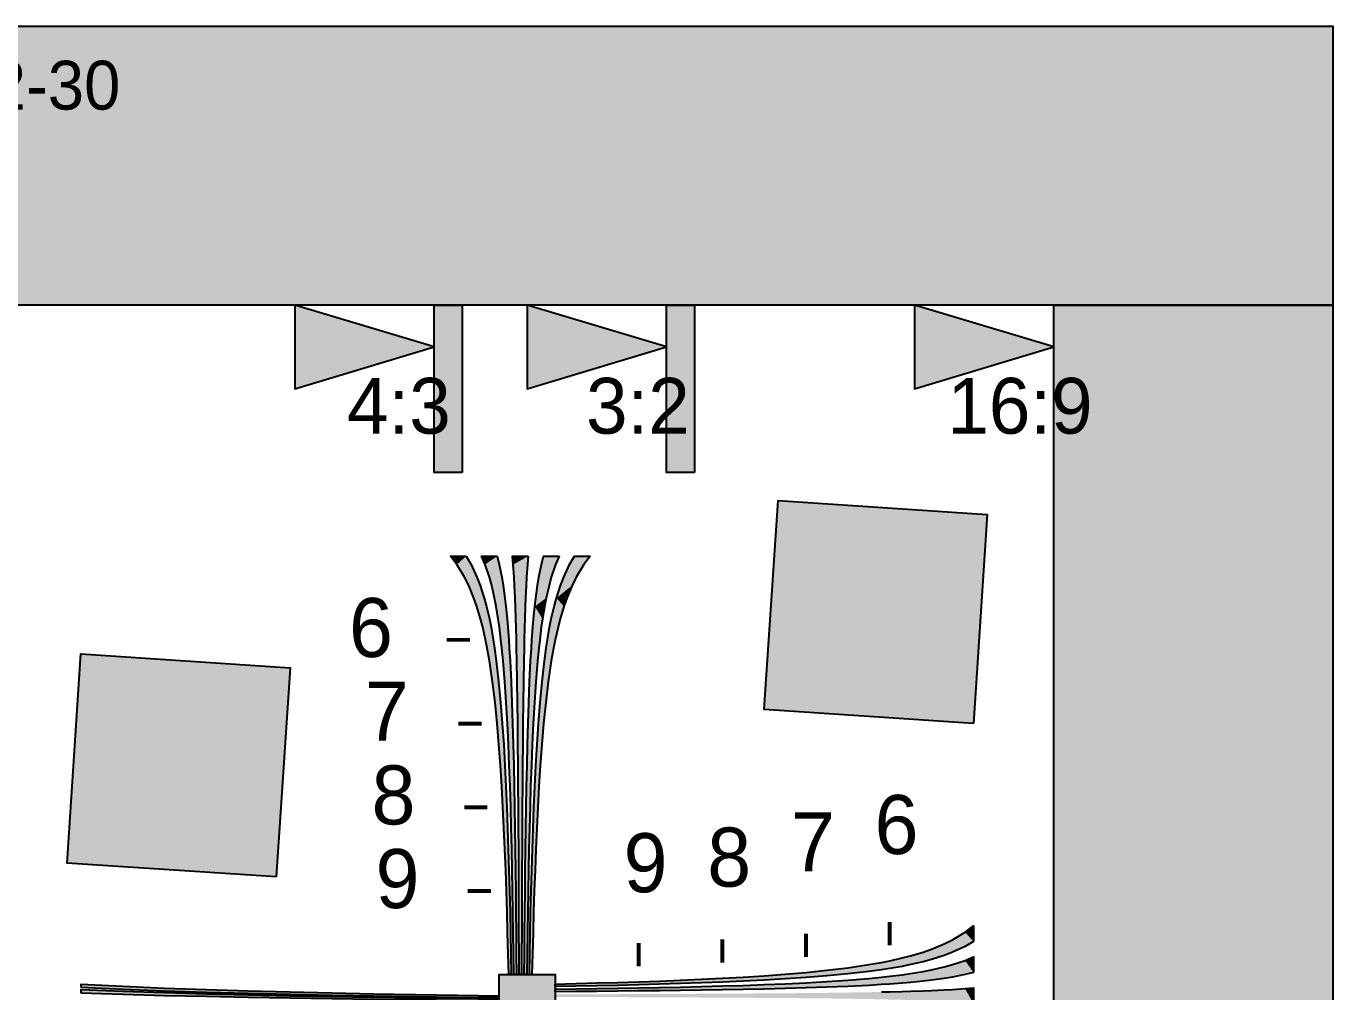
# Model space of a CAD drawing. Header units: millimetres. Extents: x 0 to 1582, y 0 to 984.
# Drawn here: x 1207.4 to 1582.2, y 707.3 to 984.2 of the extents above; entities that cross this region are included whole.
import ezdxf
from ezdxf.enums import TextEntityAlignment as Align

# ---------------------------------------------------------------- set-up
doc = ezdxf.new("R2010")
doc.units = ezdxf.units.MM
for name, color, linetype in [('FRAME', 7, 'Continuous'), ('LABELS', 7, 'Continuous'), ('NOTES', 7, 'Continuous'), ('PERIPHERY', 7, 'Continuous'), ('SFR', 7, 'Continuous')]:
    doc.layers.add(name, color=color, linetype=linetype)

msp = doc.modelspace()

# ---------------------------------------------------------------- hatches: boundary and pattern name
at = {"layer": 'FRAME', "true_color": 0x000000}
h = msp.add_hatch(color=7, dxfattribs=at)
h.dxf.hatch_style = 1
h.paths.add_polyline_path([(0, 984.25), (1582.24, 984.25), (1582.24, 904.25), (0, 904.25), (0, 984.25)])
h = msp.add_hatch(color=7, dxfattribs=at)
h.dxf.hatch_style = 1
h.paths.add_polyline_path([(1284.44, 904.25), (1284.44, 880.25), (1324.44, 892.25), (1284.44, 904.25)])
h = msp.add_hatch(color=7, dxfattribs=at)
h.dxf.hatch_style = 1
h.paths.add_polyline_path([(1332.44, 856.25), (1324.44, 856.25), (1324.44, 904.25), (1332.44, 904.25), (1332.44, 856.25)])
h = msp.add_hatch(color=7, dxfattribs=at)
h.dxf.hatch_style = 1
h.paths.add_polyline_path([(1351.12, 904.25), (1351.12, 880.25), (1391.12, 892.25), (1351.12, 904.25)])
h = msp.add_hatch(color=7, dxfattribs=at)
h.dxf.hatch_style = 1
h.paths.add_polyline_path([(1399.12, 856.25), (1391.12, 856.25), (1391.12, 904.25), (1399.12, 904.25), (1399.12, 856.25)])
h = msp.add_hatch(color=7, dxfattribs=at)
h.dxf.hatch_style = 1
h.paths.add_polyline_path([(1462.24, 904.25), (1462.24, 880.25), (1502.24, 892.25), (1462.24, 904.25)])
h = msp.add_hatch(color=7, dxfattribs=at)
h.dxf.hatch_style = 1
h.paths.add_polyline_path([(1502.24, 904.25), (1582.24, 904.25), (1582.24, 104.25), (1502.24, 104.25), (1502.24, 904.25)])
at = {"layer": 'PERIPHERY', "true_color": 0x000000}
h = msp.add_hatch(color=7, dxfattribs=at)
h.dxf.hatch_style = 1
h.paths.add_polyline_path([(1333.61, 832.25), (1335.03, 829.85), (1336.72, 826.25), (1337.63, 823.85), (1338.79, 820.25), (1339.43, 817.85), (1340.27, 814.25), (1340.76, 811.85), (1341.39, 808.25), (1341.76, 805.85), (1342.25, 802.25), (1342.94, 796.25), (1343.5, 790.25), (1343.99, 784.25), (1344.39, 778.25), (1344.72, 772.25), (1345.01, 766.25), (1345.28, 760.25), (1345.5, 754.25), (1345.7, 748.25), (1345.9, 742.25), (1346.05, 736.25), (1346.21, 730.25), (1346.34, 724.25), (1346.45, 718.25), (1346.56, 712.25), (1345.83, 712.25), (1345.67, 718.25), (1345.52, 724.25), (1345.36, 730.25), (1345.16, 736.25), (1344.96, 742.25), (1344.72, 748.25), (1344.45, 754.25), (1344.16, 760.25), (1343.83, 766.25), (1343.45, 772.25), (1343.01, 778.25), (1342.5, 784.25), (1341.9, 790.25), (1341.16, 796.25), (1340.27, 802.25), (1339.63, 805.85), (1339.16, 808.25), (1338.36, 811.85), (1337.74, 814.25), (1336.65, 817.85), (1335.83, 820.25), (1334.34, 823.85), (1333.16, 826.25), (1330.98, 829.85), (1329.16, 832.25), (1333.61, 832.25), (1333.61, 832.25)])
h = msp.add_hatch(color=7, dxfattribs=at)
h.dxf.hatch_style = 1
h.paths.add_polyline_path([(1342.5, 832.25), (1343.1, 829.85), (1343.83, 826.25), (1344.23, 823.85), (1344.72, 820.25), (1344.99, 817.85), (1345.37, 814.25), (1345.57, 811.85), (1345.83, 808.25), (1345.99, 805.85), (1346.21, 802.25), (1346.5, 796.25), (1346.74, 790.25), (1346.94, 784.25), (1347.12, 778.25), (1347.26, 772.25), (1347.39, 766.25), (1347.5, 760.25), (1347.59, 754.25), (1347.68, 748.25), (1347.77, 742.25), (1347.83, 736.25), (1347.9, 730.25), (1347.94, 724.25), (1348.01, 718.25), (1348.05, 712.25), (1347.32, 712.25), (1347.23, 718.25), (1347.14, 724.25), (1347.05, 730.25), (1346.94, 736.25), (1346.83, 742.25), (1346.7, 748.25), (1346.54, 754.25), (1346.39, 760.25), (1346.21, 766.25), (1345.99, 772.25), (1345.74, 778.25), (1345.45, 784.25), (1345.12, 790.25), (1344.72, 796.25), (1344.23, 802.25), (1343.87, 805.85), (1343.61, 808.25), (1343.16, 811.85), (1342.81, 814.25), (1342.21, 817.85), (1341.76, 820.25), (1340.94, 823.85), (1340.27, 826.25), (1339.05, 829.85), (1338.05, 832.25), (1342.5, 832.25), (1342.5, 832.25)])
h = msp.add_hatch(color=7, dxfattribs=at)
h.dxf.hatch_style = 1
h.paths.add_polyline_path([(1351.39, 832.25), (1351.19, 829.85), (1350.94, 826.25), (1350.81, 823.85), (1350.65, 820.25), (1350.54, 817.85), (1350.43, 814.25), (1350.36, 811.85), (1350.28, 808.25), (1350.23, 805.85), (1350.14, 802.25), (1350.05, 796.25), (1349.96, 790.25), (1349.9, 784.25), (1349.85, 778.25), (1349.81, 772.25), (1349.76, 766.25), (1349.72, 760.25), (1349.7, 754.25), (1349.65, 748.25), (1349.63, 742.25), (1349.61, 736.25), (1349.59, 730.25), (1349.56, 724.25), (1349.54, 718.25), (1349.54, 712.25), (1348.79, 712.25), (1348.79, 718.25), (1348.77, 724.25), (1348.74, 730.25), (1348.72, 736.25), (1348.7, 742.25), (1348.68, 748.25), (1348.63, 754.25), (1348.61, 760.25), (1348.57, 766.25), (1348.52, 772.25), (1348.48, 778.25), (1348.43, 784.25), (1348.36, 790.25), (1348.28, 796.25), (1348.19, 802.25), (1348.1, 805.85), (1348.05, 808.25), (1347.96, 811.85), (1347.9, 814.25), (1347.77, 817.85), (1347.68, 820.25), (1347.52, 823.85), (1347.39, 826.25), (1347.14, 829.85), (1346.94, 832.25), (1351.39, 832.25), (1351.39, 832.25)])
h = msp.add_hatch(color=7, dxfattribs=at)
h.dxf.hatch_style = 1
h.paths.add_polyline_path([(1360.28, 832.25), (1359.28, 829.85), (1358.05, 826.25), (1357.39, 823.85), (1356.56, 820.25), (1356.1, 817.85), (1355.52, 814.25), (1355.16, 811.85), (1354.72, 808.25), (1354.45, 805.85), (1354.1, 802.25), (1353.61, 796.25), (1353.21, 790.25), (1352.88, 784.25), (1352.59, 778.25), (1352.34, 772.25), (1352.12, 766.25), (1351.94, 760.25), (1351.79, 754.25), (1351.63, 748.25), (1351.5, 742.25), (1351.39, 736.25), (1351.28, 730.25), (1351.19, 724.25), (1351.1, 718.25), (1351.01, 712.25), (1350.28, 712.25), (1350.32, 718.25), (1350.39, 724.25), (1350.43, 730.25), (1350.5, 736.25), (1350.57, 742.25), (1350.65, 748.25), (1350.74, 754.25), (1350.83, 760.25), (1350.94, 766.25), (1351.08, 772.25), (1351.21, 778.25), (1351.39, 784.25), (1351.59, 790.25), (1351.83, 796.25), (1352.12, 802.25), (1352.34, 805.85), (1352.5, 808.25), (1352.77, 811.85), (1352.97, 814.25), (1353.32, 817.85), (1353.61, 820.25), (1354.1, 823.85), (1354.5, 826.25), (1355.23, 829.85), (1355.83, 832.25), (1360.28, 832.25), (1360.28, 832.25)])
h = msp.add_hatch(color=7, dxfattribs=at)
h.dxf.hatch_style = 1
h.paths.add_polyline_path([(1369.17, 832.25), (1367.34, 829.85), (1365.16, 826.25), (1363.99, 823.85), (1362.5, 820.25), (1361.65, 817.85), (1360.59, 814.25), (1359.97, 811.85), (1359.17, 808.25), (1358.7, 805.85), (1358.05, 802.25), (1357.17, 796.25), (1356.43, 790.25), (1355.83, 784.25), (1355.32, 778.25), (1354.88, 772.25), (1354.5, 766.25), (1354.17, 760.25), (1353.88, 754.25), (1353.61, 748.25), (1353.37, 742.25), (1353.16, 736.25), (1352.97, 730.25), (1352.81, 724.25), (1352.65, 718.25), (1352.5, 712.25), (1351.76, 712.25), (1351.88, 718.25), (1351.99, 724.25), (1352.12, 730.25), (1352.28, 736.25), (1352.43, 742.25), (1352.63, 748.25), (1352.83, 754.25), (1353.06, 760.25), (1353.32, 766.25), (1353.61, 772.25), (1353.94, 778.25), (1354.34, 784.25), (1354.83, 790.25), (1355.39, 796.25), (1356.08, 802.25), (1356.57, 805.85), (1356.94, 808.25), (1357.57, 811.85), (1358.05, 814.25), (1358.88, 817.85), (1359.54, 820.25), (1360.7, 823.85), (1361.61, 826.25), (1363.3, 829.85), (1364.72, 832.25), (1369.17, 832.25), (1369.17, 832.25)])
h = msp.add_hatch(color=7, dxfattribs=at)
h.dxf.hatch_style = 1
h.paths.add_polyline_path([(1479.12, 721.78), (1476.72, 720.36), (1473.12, 718.67), (1470.72, 717.76), (1467.12, 716.6), (1464.72, 715.96), (1461.12, 715.11), (1458.72, 714.63), (1455.12, 714), (1452.72, 713.63), (1449.12, 713.14), (1443.12, 712.45), (1437.12, 711.89), (1431.12, 711.4), (1425.12, 711), (1419.12, 710.67), (1413.12, 710.38), (1407.12, 710.11), (1401.12, 709.89), (1395.12, 709.69), (1389.12, 709.49), (1383.12, 709.34), (1377.12, 709.18), (1371.12, 709.05), (1365.12, 708.94), (1359.12, 708.82), (1359.12, 709.56), (1365.12, 709.71), (1371.12, 709.87), (1377.12, 710.02), (1383.12, 710.23), (1389.12, 710.42), (1395.12, 710.67), (1401.12, 710.94), (1407.12, 711.23), (1413.12, 711.56), (1419.12, 711.94), (1425.12, 712.38), (1431.12, 712.89), (1437.12, 713.49), (1443.12, 714.22), (1449.12, 715.11), (1452.72, 715.76), (1455.12, 716.23), (1458.72, 717.03), (1461.12, 717.65), (1464.72, 718.74), (1467.12, 719.56), (1470.72, 721.05), (1473.12, 722.23), (1476.72, 724.4), (1479.12, 726.23), (1479.12, 721.78)])
h = msp.add_hatch(color=7, dxfattribs=at)
h.dxf.hatch_style = 1
h.paths.add_polyline_path([(1479.12, 712.89), (1476.72, 712.29), (1473.12, 711.56), (1470.72, 711.16), (1467.12, 710.67), (1464.72, 710.4), (1461.12, 710.02), (1458.72, 709.82), (1455.12, 709.56), (1452.72, 709.4), (1449.12, 709.18), (1443.12, 708.89), (1437.12, 708.65), (1431.12, 708.44), (1425.12, 708.27), (1419.12, 708.13), (1413.12, 708), (1407.12, 707.89), (1401.12, 707.8), (1395.12, 707.71), (1389.12, 707.62), (1383.12, 707.56), (1377.12, 707.49), (1371.12, 707.44), (1365.12, 707.38), (1359.12, 707.33), (1359.12, 708.07), (1365.12, 708.16), (1371.12, 708.24), (1377.12, 708.33), (1383.12, 708.44), (1389.12, 708.56), (1395.12, 708.69), (1401.12, 708.85), (1407.12, 709), (1413.12, 709.18), (1419.12, 709.4), (1425.12, 709.65), (1431.12, 709.93), (1437.12, 710.27), (1443.12, 710.67), (1449.12, 711.16), (1452.72, 711.51), (1455.12, 711.78), (1458.72, 712.22), (1461.12, 712.58), (1464.72, 713.18), (1467.12, 713.62), (1470.72, 714.45), (1473.12, 715.11), (1476.72, 716.34), (1479.12, 717.33), (1479.12, 712.89)])
h = msp.add_hatch(color=7, dxfattribs=at)
h.dxf.hatch_style = 1
h.paths.add_polyline_path([(1359.12, 696.25), (1343.12, 696.25), (1343.12, 712.25), (1359.12, 712.25), (1359.12, 696.25)])
h = msp.add_hatch(color=7, dxfattribs=at)
h.dxf.hatch_style = 1
h.paths.add_polyline_path([(1223.12, 708.65), (1235.12, 708.11), (1247.12, 707.65), (1259.12, 707.27), (1271.12, 706.93), (1283.12, 706.65), (1295.12, 706.41), (1307.12, 706.17), (1319.12, 705.99), (1331.12, 705.81), (1343.12, 705.65), (1343.12, 706.05), (1331.12, 706.23), (1319.12, 706.43), (1307.12, 706.65), (1295.12, 706.91), (1283.12, 707.19), (1271.12, 707.51), (1259.12, 707.89), (1247.12, 708.31), (1235.12, 708.83), (1223.12, 709.45), (1223.12, 708.65)])
h = msp.add_hatch(color=7, dxfattribs=at)
h.dxf.hatch_style = 1
h.paths.add_polyline_path([(1223.12, 707.05), (1235.12, 706.65), (1247.12, 706.31), (1259.12, 706.03), (1271.12, 705.79), (1283.12, 705.59), (1295.12, 705.41), (1307.12, 705.23), (1319.12, 705.09), (1331.12, 704.97), (1343.12, 704.85), (1343.12, 705.25), (1331.12, 705.39), (1319.12, 705.53), (1307.12, 705.71), (1295.12, 705.91), (1283.12, 706.11), (1271.12, 706.37), (1259.12, 706.65), (1247.12, 706.99), (1235.12, 707.37), (1223.12, 707.85), (1223.12, 707.05)])
h = msp.add_hatch(color=7, dxfattribs=at)
h.dxf.hatch_style = 1
h.paths.add_polyline_path([(1479.12, 704), (1476.72, 704.2), (1473.12, 704.45), (1470.72, 704.58), (1467.12, 704.74), (1464.72, 704.85), (1461.12, 704.96), (1458.72, 705.02), (1455.12, 705.11), (1452.72, 705.16), (1449.12, 705.25), (1443.12, 705.34), (1437.12, 705.43), (1431.12, 705.49), (1425.12, 705.54), (1419.12, 705.58), (1413.12, 705.62), (1407.12, 705.67), (1401.12, 705.69), (1395.12, 705.74), (1389.12, 705.76), (1383.12, 705.78), (1377.12, 705.8), (1371.12, 705.82), (1365.12, 705.85), (1359.12, 705.85), (1359.12, 706.6), (1365.12, 706.6), (1371.12, 706.62), (1377.12, 706.65), (1383.12, 706.67), (1389.12, 706.69), (1395.12, 706.71), (1401.12, 706.76), (1407.12, 706.78), (1413.12, 706.82), (1419.12, 706.87), (1425.12, 706.91), (1431.12, 706.96), (1437.12, 707.03), (1443.12, 707.11), (1449.12, 707.2), (1452.72, 707.29), (1455.12, 707.34), (1458.72, 707.42), (1461.12, 707.49), (1464.72, 707.62), (1467.12, 707.71), (1470.72, 707.87), (1473.12, 708), (1476.72, 708.25), (1479.12, 708.45), (1479.12, 704)])
at = {"layer": 'SFR', "true_color": 0x000000}
h = msp.add_hatch(color=7, dxfattribs=at)
h.dxf.hatch_style = 1
h.paths.add_polyline_path([(1479.12, 784.25), (1419.12, 788.25), (1423.12, 848.25), (1483.12, 844.25), (1479.12, 784.25)])
h = msp.add_hatch(color=7, dxfattribs=at)
h.dxf.hatch_style = 1
h.paths.add_polyline_path([(1279.12, 740.25), (1219.12, 744.25), (1223.12, 804.25), (1283.12, 800.25), (1279.12, 740.25)])

# ---------------------------------------------------------------- linework, layer by layer
at = {"layer": 'FRAME', "color": 250}
for points in [[(0, 984.25), (1582.24, 984.25), (1582.24, 904.25), (0, 904.25), (0, 984.25)], [(1284.44, 904.25), (1284.44, 880.25), (1324.44, 892.25), (1284.44, 904.25)], [(1332.44, 856.25), (1324.44, 856.25), (1324.44, 904.25), (1332.44, 904.25), (1332.44, 856.25)], [(1351.12, 904.25), (1351.12, 880.25), (1391.12, 892.25), (1351.12, 904.25)], [(1399.12, 856.25), (1391.12, 856.25), (1391.12, 904.25), (1399.12, 904.25), (1399.12, 856.25)], [(1462.24, 904.25), (1462.24, 880.25), (1502.24, 892.25), (1462.24, 904.25)], [(1502.24, 904.25), (1582.24, 904.25), (1582.24, 104.25), (1502.24, 104.25), (1502.24, 904.25)]]:
    msp.add_lwpolyline(points, close=True, dxfattribs=at)
at = {"layer": 'FRAME', "color": 250, "true_color": 0x000000}
for points in [[(0, 984.25), (0, 904.25), (1582.24, 904.25)], [(1582.24, 904.25), (1582.24, 984.25), (0, 984.25)], [(1284.44, 904.25), (1284.44, 880.25), (1324.44, 892.25)], [(1332.44, 856.25), (1332.44, 904.25), (1324.44, 904.25)], [(1324.44, 904.25), (1324.44, 856.25), (1332.44, 856.25)], [(1351.12, 904.25), (1351.12, 880.25), (1391.12, 892.25)], [(1399.12, 856.25), (1399.12, 904.25), (1391.12, 904.25)], [(1391.12, 904.25), (1391.12, 856.25), (1399.12, 856.25)], [(1462.24, 904.25), (1462.24, 880.25), (1502.24, 892.25)], [(1502.24, 904.25), (1502.24, 104.25), (1582.24, 104.25)], [(1582.24, 104.25), (1582.24, 904.25), (1502.24, 904.25)]]:
    msp.add_solid(points, dxfattribs=at)
at = {"layer": 'PERIPHERY', "color": 250}
for points in [[(1333.61, 832.25), (1335.03, 829.85), (1336.72, 826.25), (1337.63, 823.85), (1338.79, 820.25), (1339.43, 817.85), (1340.27, 814.25), (1340.76, 811.85), (1341.39, 808.25), (1341.76, 805.85), (1342.25, 802.25), (1342.94, 796.25), (1343.5, 790.25), (1343.99, 784.25), (1344.39, 778.25), (1344.72, 772.25), (1345.01, 766.25), (1345.28, 760.25), (1345.5, 754.25), (1345.7, 748.25), (1345.9, 742.25), (1346.05, 736.25), (1346.21, 730.25), (1346.34, 724.25), (1346.45, 718.25), (1346.56, 712.25), (1345.83, 712.25), (1345.67, 718.25), (1345.52, 724.25), (1345.36, 730.25), (1345.16, 736.25), (1344.96, 742.25), (1344.72, 748.25), (1344.45, 754.25), (1344.16, 760.25), (1343.83, 766.25), (1343.45, 772.25), (1343.01, 778.25), (1342.5, 784.25), (1341.9, 790.25), (1341.16, 796.25), (1340.27, 802.25), (1339.63, 805.85), (1339.16, 808.25), (1338.36, 811.85), (1337.74, 814.25), (1336.65, 817.85), (1335.83, 820.25), (1334.34, 823.85), (1333.16, 826.25), (1330.98, 829.85), (1329.16, 832.25), (1333.61, 832.25), (1333.61, 832.25)], [(1342.5, 832.25), (1343.1, 829.85), (1343.83, 826.25), (1344.23, 823.85), (1344.72, 820.25), (1344.99, 817.85), (1345.37, 814.25), (1345.57, 811.85), (1345.83, 808.25), (1345.99, 805.85), (1346.21, 802.25), (1346.5, 796.25), (1346.74, 790.25), (1346.94, 784.25), (1347.12, 778.25), (1347.26, 772.25), (1347.39, 766.25), (1347.5, 760.25), (1347.59, 754.25), (1347.68, 748.25), (1347.77, 742.25), (1347.83, 736.25), (1347.9, 730.25), (1347.94, 724.25), (1348.01, 718.25), (1348.05, 712.25), (1347.32, 712.25), (1347.23, 718.25), (1347.14, 724.25), (1347.05, 730.25), (1346.94, 736.25), (1346.83, 742.25), (1346.7, 748.25), (1346.54, 754.25), (1346.39, 760.25), (1346.21, 766.25), (1345.99, 772.25), (1345.74, 778.25), (1345.45, 784.25), (1345.12, 790.25), (1344.72, 796.25), (1344.23, 802.25), (1343.87, 805.85), (1343.61, 808.25), (1343.16, 811.85), (1342.81, 814.25), (1342.21, 817.85), (1341.76, 820.25), (1340.94, 823.85), (1340.27, 826.25), (1339.05, 829.85), (1338.05, 832.25), (1342.5, 832.25), (1342.5, 832.25)], [(1351.39, 832.25), (1351.19, 829.85), (1350.94, 826.25), (1350.81, 823.85), (1350.65, 820.25), (1350.54, 817.85), (1350.43, 814.25), (1350.36, 811.85), (1350.28, 808.25), (1350.23, 805.85), (1350.14, 802.25), (1350.05, 796.25), (1349.96, 790.25), (1349.9, 784.25), (1349.85, 778.25), (1349.81, 772.25), (1349.76, 766.25), (1349.72, 760.25), (1349.7, 754.25), (1349.65, 748.25), (1349.63, 742.25), (1349.61, 736.25), (1349.59, 730.25), (1349.56, 724.25), (1349.54, 718.25), (1349.54, 712.25), (1348.79, 712.25), (1348.79, 718.25), (1348.77, 724.25), (1348.74, 730.25), (1348.72, 736.25), (1348.7, 742.25), (1348.68, 748.25), (1348.63, 754.25), (1348.61, 760.25), (1348.57, 766.25), (1348.52, 772.25), (1348.48, 778.25), (1348.43, 784.25), (1348.36, 790.25), (1348.28, 796.25), (1348.19, 802.25), (1348.1, 805.85), (1348.05, 808.25), (1347.96, 811.85), (1347.9, 814.25), (1347.77, 817.85), (1347.68, 820.25), (1347.52, 823.85), (1347.39, 826.25), (1347.14, 829.85), (1346.94, 832.25), (1351.39, 832.25), (1351.39, 832.25)], [(1360.28, 832.25), (1359.28, 829.85), (1358.05, 826.25), (1357.39, 823.85), (1356.56, 820.25), (1356.1, 817.85), (1355.52, 814.25), (1355.16, 811.85), (1354.72, 808.25), (1354.45, 805.85), (1354.1, 802.25), (1353.61, 796.25), (1353.21, 790.25), (1352.88, 784.25), (1352.59, 778.25), (1352.34, 772.25), (1352.12, 766.25), (1351.94, 760.25), (1351.79, 754.25), (1351.63, 748.25), (1351.5, 742.25), (1351.39, 736.25), (1351.28, 730.25), (1351.19, 724.25), (1351.1, 718.25), (1351.01, 712.25), (1350.28, 712.25), (1350.32, 718.25), (1350.39, 724.25), (1350.43, 730.25), (1350.5, 736.25), (1350.57, 742.25), (1350.65, 748.25), (1350.74, 754.25), (1350.83, 760.25), (1350.94, 766.25), (1351.08, 772.25), (1351.21, 778.25), (1351.39, 784.25), (1351.59, 790.25), (1351.83, 796.25), (1352.12, 802.25), (1352.34, 805.85), (1352.5, 808.25), (1352.77, 811.85), (1352.97, 814.25), (1353.32, 817.85), (1353.61, 820.25), (1354.1, 823.85), (1354.5, 826.25), (1355.23, 829.85), (1355.83, 832.25), (1360.28, 832.25), (1360.28, 832.25)], [(1369.17, 832.25), (1367.34, 829.85), (1365.16, 826.25), (1363.99, 823.85), (1362.5, 820.25), (1361.65, 817.85), (1360.59, 814.25), (1359.97, 811.85), (1359.17, 808.25), (1358.7, 805.85), (1358.05, 802.25), (1357.17, 796.25), (1356.43, 790.25), (1355.83, 784.25), (1355.32, 778.25), (1354.88, 772.25), (1354.5, 766.25), (1354.17, 760.25), (1353.88, 754.25), (1353.61, 748.25), (1353.37, 742.25), (1353.16, 736.25), (1352.97, 730.25), (1352.81, 724.25), (1352.65, 718.25), (1352.5, 712.25), (1351.76, 712.25), (1351.88, 718.25), (1351.99, 724.25), (1352.12, 730.25), (1352.28, 736.25), (1352.43, 742.25), (1352.63, 748.25), (1352.83, 754.25), (1353.06, 760.25), (1353.32, 766.25), (1353.61, 772.25), (1353.94, 778.25), (1354.34, 784.25), (1354.83, 790.25), (1355.39, 796.25), (1356.08, 802.25), (1356.57, 805.85), (1356.94, 808.25), (1357.57, 811.85), (1358.05, 814.25), (1358.88, 817.85), (1359.54, 820.25), (1360.7, 823.85), (1361.61, 826.25), (1363.3, 829.85), (1364.72, 832.25), (1369.17, 832.25), (1369.17, 832.25)], [(1479.12, 721.78), (1476.72, 720.36), (1473.12, 718.67), (1470.72, 717.76), (1467.12, 716.6), (1464.72, 715.96), (1461.12, 715.11), (1458.72, 714.63), (1455.12, 714), (1452.72, 713.63), (1449.12, 713.14), (1443.12, 712.45), (1437.12, 711.89), (1431.12, 711.4), (1425.12, 711), (1419.12, 710.67), (1413.12, 710.38), (1407.12, 710.11), (1401.12, 709.89), (1395.12, 709.69), (1389.12, 709.49), (1383.12, 709.34), (1377.12, 709.18), (1371.12, 709.05), (1365.12, 708.94), (1359.12, 708.82), (1359.12, 709.56), (1365.12, 709.71), (1371.12, 709.87), (1377.12, 710.02), (1383.12, 710.23), (1389.12, 710.42), (1395.12, 710.67), (1401.12, 710.94), (1407.12, 711.23), (1413.12, 711.56), (1419.12, 711.94), (1425.12, 712.38), (1431.12, 712.89), (1437.12, 713.49), (1443.12, 714.22), (1449.12, 715.11), (1452.72, 715.76), (1455.12, 716.23), (1458.72, 717.03), (1461.12, 717.65), (1464.72, 718.74), (1467.12, 719.56), (1470.72, 721.05), (1473.12, 722.23), (1476.72, 724.4), (1479.12, 726.23), (1479.12, 721.78)], [(1479.12, 712.89), (1476.72, 712.29), (1473.12, 711.56), (1470.72, 711.16), (1467.12, 710.67), (1464.72, 710.4), (1461.12, 710.02), (1458.72, 709.82), (1455.12, 709.56), (1452.72, 709.4), (1449.12, 709.18), (1443.12, 708.89), (1437.12, 708.65), (1431.12, 708.44), (1425.12, 708.27), (1419.12, 708.13), (1413.12, 708), (1407.12, 707.89), (1401.12, 707.8), (1395.12, 707.71), (1389.12, 707.62), (1383.12, 707.56), (1377.12, 707.49), (1371.12, 707.44), (1365.12, 707.38), (1359.12, 707.33), (1359.12, 708.07), (1365.12, 708.16), (1371.12, 708.24), (1377.12, 708.33), (1383.12, 708.44), (1389.12, 708.56), (1395.12, 708.69), (1401.12, 708.85), (1407.12, 709), (1413.12, 709.18), (1419.12, 709.4), (1425.12, 709.65), (1431.12, 709.93), (1437.12, 710.27), (1443.12, 710.67), (1449.12, 711.16), (1452.72, 711.51), (1455.12, 711.78), (1458.72, 712.22), (1461.12, 712.58), (1464.72, 713.18), (1467.12, 713.62), (1470.72, 714.45), (1473.12, 715.11), (1476.72, 716.34), (1479.12, 717.33), (1479.12, 712.89)], [(1359.12, 696.25), (1343.12, 696.25), (1343.12, 712.25), (1359.12, 712.25), (1359.12, 696.25)], [(1223.12, 708.65), (1235.12, 708.11), (1247.12, 707.65), (1259.12, 707.27), (1271.12, 706.93), (1283.12, 706.65), (1295.12, 706.41), (1307.12, 706.17), (1319.12, 705.99), (1331.12, 705.81), (1343.12, 705.65), (1343.12, 706.05), (1331.12, 706.23), (1319.12, 706.43), (1307.12, 706.65), (1295.12, 706.91), (1283.12, 707.19), (1271.12, 707.51), (1259.12, 707.89), (1247.12, 708.31), (1235.12, 708.83), (1223.12, 709.45), (1223.12, 708.65)], [(1223.12, 707.05), (1235.12, 706.65), (1247.12, 706.31), (1259.12, 706.03), (1271.12, 705.79), (1283.12, 705.59), (1295.12, 705.41), (1307.12, 705.23), (1319.12, 705.09), (1331.12, 704.97), (1343.12, 704.85), (1343.12, 705.25), (1331.12, 705.39), (1319.12, 705.53), (1307.12, 705.71), (1295.12, 705.91), (1283.12, 706.11), (1271.12, 706.37), (1259.12, 706.65), (1247.12, 706.99), (1235.12, 707.37), (1223.12, 707.85), (1223.12, 707.05)]]:
    msp.add_lwpolyline(points, close=True, dxfattribs=at)
at = {"layer": 'PERIPHERY', "color": 250, "lineweight": 35, "const_width": 1.11}
for points in [[(1328.05, 808.25), (1334.72, 808.25)], [(1331.39, 784.25), (1338.05, 784.25)], [(1333.05, 760.25), (1339.72, 760.25)], [(1334.05, 736.25), (1340.72, 736.25)], [(1455.12, 727.34), (1455.12, 720.67)], [(1431.12, 724), (1431.12, 717.34)], [(1383.12, 721.34), (1383.12, 714.67)], [(1407.12, 722.34), (1407.12, 715.67)]]:
    msp.add_lwpolyline(points, dxfattribs=at)
at = {"layer": 'PERIPHERY', "color": 250}
msp.add_lwpolyline([(1452.72, 707.29), (1455.12, 707.34), (1458.72, 707.42), (1461.12, 707.49), (1464.72, 707.62), (1467.12, 707.71), (1470.72, 707.87), (1473.12, 708), (1476.72, 708.25), (1479.12, 708.45), (1479.12, 704)], dxfattribs=at)
at = {"layer": 'PERIPHERY', "color": 250, "true_color": 0x000000}
for points in [[(1333.61, 832.25), (1333.61, 832.25), (1329.16, 832.25)], [(1333.61, 832.25), (1329.16, 832.25), (1330.98, 829.85)], [(1333.61, 832.25), (1330.98, 829.85), (1333.16, 826.25)], [(1333.61, 832.25), (1333.16, 826.25), (1334.34, 823.85)], [(1333.61, 832.25), (1334.34, 823.85), (1335.83, 820.25)], [(1333.61, 832.25), (1335.83, 820.25), (1336.65, 817.85)], [(1333.61, 832.25), (1336.65, 817.85), (1337.74, 814.25)], [(1333.61, 832.25), (1337.74, 814.25), (1338.36, 811.85)], [(1333.61, 832.25), (1338.36, 811.85), (1343.5, 790.25)], [(1333.61, 832.25), (1343.5, 790.25), (1342.94, 796.25)], [(1333.61, 832.25), (1342.94, 796.25), (1342.25, 802.25)], [(1333.61, 832.25), (1342.25, 802.25), (1341.76, 805.85)], [(1333.61, 832.25), (1341.76, 805.85), (1341.39, 808.25)], [(1333.61, 832.25), (1341.39, 808.25), (1340.76, 811.85)], [(1333.61, 832.25), (1340.76, 811.85), (1340.27, 814.25)], [(1333.61, 832.25), (1340.27, 814.25), (1339.43, 817.85)], [(1333.61, 832.25), (1339.43, 817.85), (1338.79, 820.25)], [(1333.61, 832.25), (1338.79, 820.25), (1337.63, 823.85)], [(1333.61, 832.25), (1337.63, 823.85), (1336.72, 826.25)], [(1336.72, 826.25), (1335.03, 829.85), (1333.61, 832.25)], [(1342.5, 832.25), (1342.5, 832.25), (1338.05, 832.25)], [(1342.5, 832.25), (1338.05, 832.25), (1339.05, 829.85)], [(1342.5, 832.25), (1339.05, 829.85), (1340.27, 826.25)], [(1342.5, 832.25), (1340.27, 826.25), (1340.94, 823.85)], [(1342.5, 832.25), (1340.94, 823.85), (1341.76, 820.25)], [(1342.5, 832.25), (1341.76, 820.25), (1342.21, 817.85)], [(1342.5, 832.25), (1342.21, 817.85), (1342.81, 814.25)], [(1342.5, 832.25), (1342.81, 814.25), (1343.16, 811.85)], [(1342.5, 832.25), (1343.16, 811.85), (1343.61, 808.25)], [(1342.5, 832.25), (1343.61, 808.25), (1343.87, 805.85)], [(1342.5, 832.25), (1343.87, 805.85), (1344.23, 802.25)], [(1342.5, 832.25), (1344.23, 802.25), (1344.72, 796.25)], [(1342.5, 832.25), (1344.72, 796.25), (1345.12, 790.25)], [(1342.5, 832.25), (1345.12, 790.25), (1347.59, 754.25)], [(1342.5, 832.25), (1347.59, 754.25), (1347.5, 760.25)], [(1342.5, 832.25), (1347.5, 760.25), (1347.39, 766.25)], [(1342.5, 832.25), (1347.39, 766.25), (1347.26, 772.25)], [(1342.5, 832.25), (1347.26, 772.25), (1347.12, 778.25)], [(1342.5, 832.25), (1347.12, 778.25), (1346.94, 784.25)], [(1342.5, 832.25), (1346.94, 784.25), (1346.74, 790.25)], [(1342.5, 832.25), (1346.74, 790.25), (1346.5, 796.25)], [(1342.5, 832.25), (1346.5, 796.25), (1346.21, 802.25)], [(1342.5, 832.25), (1346.21, 802.25), (1345.99, 805.85)], [(1342.5, 832.25), (1345.99, 805.85), (1345.83, 808.25)], [(1342.5, 832.25), (1345.83, 808.25), (1345.57, 811.85)], [(1342.5, 832.25), (1345.57, 811.85), (1345.37, 814.25)], [(1342.5, 832.25), (1345.37, 814.25), (1344.99, 817.85)], [(1342.5, 832.25), (1344.99, 817.85), (1344.72, 820.25)], [(1342.5, 832.25), (1344.72, 820.25), (1344.23, 823.85)], [(1342.5, 832.25), (1344.23, 823.85), (1343.83, 826.25)], [(1343.83, 826.25), (1343.1, 829.85), (1342.5, 832.25)], [(1351.39, 832.25), (1351.39, 832.25), (1346.94, 832.25)], [(1351.39, 832.25), (1346.94, 832.25), (1347.14, 829.85)], [(1351.39, 832.25), (1347.14, 829.85), (1347.39, 826.25)], [(1351.39, 832.25), (1347.39, 826.25), (1347.52, 823.85)], [(1351.39, 832.25), (1347.52, 823.85), (1347.68, 820.25)], [(1351.39, 832.25), (1347.68, 820.25), (1347.77, 817.85)], [(1351.39, 832.25), (1347.77, 817.85), (1347.9, 814.25)], [(1351.39, 832.25), (1347.9, 814.25), (1347.96, 811.85)], [(1351.39, 832.25), (1347.96, 811.85), (1348.05, 808.25)], [(1351.39, 832.25), (1348.05, 808.25), (1348.1, 805.85)], [(1351.39, 832.25), (1348.1, 805.85), (1348.19, 802.25)], [(1351.39, 832.25), (1348.19, 802.25), (1348.28, 796.25)], [(1348.28, 796.25), (1351.19, 829.85), (1351.39, 832.25)], [(1360.28, 832.25), (1353.61, 820.25), (1353.32, 817.85)], [(1353.32, 817.85), (1359.28, 829.85), (1360.28, 832.25)], [(1360.28, 832.25), (1354.1, 823.85), (1353.61, 820.25)], [(1360.28, 832.25), (1354.5, 826.25), (1354.1, 823.85)], [(1360.28, 832.25), (1355.23, 829.85), (1354.5, 826.25)], [(1360.28, 832.25), (1355.83, 832.25), (1355.23, 829.85)], [(1360.28, 832.25), (1360.28, 832.25), (1355.83, 832.25)], [(1369.17, 832.25), (1360.7, 823.85), (1359.54, 820.25)], [(1359.54, 820.25), (1367.34, 829.85), (1369.17, 832.25)], [(1369.17, 832.25), (1361.61, 826.25), (1360.7, 823.85)], [(1369.17, 832.25), (1363.3, 829.85), (1361.61, 826.25)], [(1369.17, 832.25), (1364.72, 832.25), (1363.3, 829.85)], [(1369.17, 832.25), (1369.17, 832.25), (1364.72, 832.25)], [(1348.28, 796.25), (1350.94, 826.25), (1351.19, 829.85)], [(1353.32, 817.85), (1358.05, 826.25), (1359.28, 829.85)], [(1359.54, 820.25), (1365.16, 826.25), (1367.34, 829.85)], [(1348.28, 796.25), (1350.81, 823.85), (1350.94, 826.25)], [(1353.32, 817.85), (1357.39, 823.85), (1358.05, 826.25)], [(1359.54, 820.25), (1363.99, 823.85), (1365.16, 826.25)], [(1348.28, 796.25), (1350.65, 820.25), (1350.81, 823.85)], [(1353.32, 817.85), (1356.56, 820.25), (1357.39, 823.85)], [(1359.54, 820.25), (1362.5, 820.25), (1363.99, 823.85)], [(1348.28, 796.25), (1350.54, 817.85), (1350.65, 820.25)], [(1348.28, 796.25), (1350.43, 814.25), (1350.54, 817.85)], [(1353.32, 817.85), (1350.32, 718.25), (1350.28, 712.25)], [(1353.32, 817.85), (1350.28, 712.25), (1351.63, 748.25)], [(1353.32, 817.85), (1350.39, 724.25), (1350.32, 718.25)], [(1353.32, 817.85), (1350.43, 730.25), (1350.39, 724.25)], [(1353.32, 817.85), (1350.5, 736.25), (1350.43, 730.25)], [(1353.32, 817.85), (1350.57, 742.25), (1350.5, 736.25)], [(1353.32, 817.85), (1350.65, 748.25), (1350.57, 742.25)], [(1353.32, 817.85), (1350.74, 754.25), (1350.65, 748.25)], [(1353.32, 817.85), (1350.83, 760.25), (1350.74, 754.25)], [(1353.32, 817.85), (1350.94, 766.25), (1350.83, 760.25)], [(1353.32, 817.85), (1351.08, 772.25), (1350.94, 766.25)], [(1353.32, 817.85), (1351.21, 778.25), (1351.08, 772.25)], [(1353.32, 817.85), (1351.39, 784.25), (1351.21, 778.25)], [(1353.32, 817.85), (1351.59, 790.25), (1351.39, 784.25)], [(1353.32, 817.85), (1351.83, 796.25), (1351.59, 790.25)], [(1353.32, 817.85), (1351.63, 748.25), (1351.79, 754.25)], [(1353.32, 817.85), (1351.79, 754.25), (1351.94, 760.25)], [(1353.32, 817.85), (1352.12, 802.25), (1351.83, 796.25)], [(1353.32, 817.85), (1351.94, 760.25), (1352.12, 766.25)], [(1353.32, 817.85), (1352.34, 805.85), (1352.12, 802.25)], [(1353.32, 817.85), (1352.12, 766.25), (1352.34, 772.25)], [(1353.32, 817.85), (1352.5, 808.25), (1352.34, 805.85)], [(1353.32, 817.85), (1352.34, 772.25), (1352.59, 778.25)], [(1353.32, 817.85), (1352.77, 811.85), (1352.5, 808.25)], [(1353.32, 817.85), (1352.59, 778.25), (1352.88, 784.25)], [(1353.32, 817.85), (1352.97, 814.25), (1352.77, 811.85)], [(1353.32, 817.85), (1352.88, 784.25), (1353.21, 790.25)], [(1359.54, 820.25), (1353.32, 766.25), (1353.06, 760.25)], [(1359.54, 820.25), (1353.06, 760.25), (1356.43, 790.25)], [(1353.32, 817.85), (1353.21, 790.25), (1353.61, 796.25)], [(1359.54, 820.25), (1353.61, 772.25), (1353.32, 766.25)], [(1353.32, 817.85), (1356.1, 817.85), (1356.56, 820.25)], [(1353.32, 817.85), (1353.61, 796.25), (1354.1, 802.25)], [(1353.32, 817.85), (1354.1, 802.25), (1354.45, 805.85)], [(1353.32, 817.85), (1354.45, 805.85), (1354.72, 808.25)], [(1353.32, 817.85), (1354.72, 808.25), (1355.16, 811.85)], [(1353.32, 817.85), (1355.16, 811.85), (1355.52, 814.25)], [(1353.32, 817.85), (1355.52, 814.25), (1356.1, 817.85)], [(1359.54, 820.25), (1353.94, 778.25), (1353.61, 772.25)], [(1359.54, 820.25), (1354.34, 784.25), (1353.94, 778.25)], [(1359.54, 820.25), (1354.83, 790.25), (1354.34, 784.25)], [(1359.54, 820.25), (1355.39, 796.25), (1354.83, 790.25)], [(1359.54, 820.25), (1356.08, 802.25), (1355.39, 796.25)], [(1359.54, 820.25), (1356.57, 805.85), (1356.08, 802.25)], [(1359.54, 820.25), (1356.43, 790.25), (1357.17, 796.25)], [(1359.54, 820.25), (1356.94, 808.25), (1356.57, 805.85)], [(1359.54, 820.25), (1357.57, 811.85), (1356.94, 808.25)], [(1359.54, 820.25), (1357.17, 796.25), (1358.05, 802.25)], [(1359.54, 820.25), (1358.05, 814.25), (1357.57, 811.85)], [(1359.54, 820.25), (1358.88, 817.85), (1358.05, 814.25)], [(1359.54, 820.25), (1358.05, 802.25), (1358.7, 805.85)], [(1359.54, 820.25), (1358.7, 805.85), (1359.17, 808.25)], [(1359.54, 820.25), (1359.17, 808.25), (1359.97, 811.85)], [(1359.54, 820.25), (1359.97, 811.85), (1360.59, 814.25)], [(1359.54, 820.25), (1360.59, 814.25), (1361.65, 817.85)], [(1359.54, 820.25), (1361.65, 817.85), (1362.5, 820.25)], [(1348.28, 796.25), (1350.36, 811.85), (1350.43, 814.25)], [(1338.36, 811.85), (1339.16, 808.25), (1343.5, 790.25)], [(1348.28, 796.25), (1350.28, 808.25), (1350.36, 811.85)], [(1339.16, 808.25), (1339.63, 805.85), (1343.99, 784.25)], [(1339.16, 808.25), (1343.99, 784.25), (1343.5, 790.25)], [(1348.28, 796.25), (1350.23, 805.85), (1350.28, 808.25)], [(1339.63, 805.85), (1340.27, 802.25), (1343.99, 784.25)], [(1340.27, 802.25), (1341.16, 796.25), (1344.39, 778.25)], [(1340.27, 802.25), (1344.39, 778.25), (1343.99, 784.25)], [(1348.28, 796.25), (1350.14, 802.25), (1350.23, 805.85)], [(1348.28, 796.25), (1350.05, 796.25), (1350.14, 802.25)], [(1341.16, 796.25), (1341.9, 790.25), (1345.01, 766.25)], [(1341.16, 796.25), (1345.01, 766.25), (1344.72, 772.25)], [(1341.16, 796.25), (1344.72, 772.25), (1344.39, 778.25)], [(1348.28, 796.25), (1348.36, 790.25), (1349.54, 712.25)], [(1348.28, 796.25), (1349.54, 712.25), (1349.54, 718.25)], [(1348.28, 796.25), (1349.54, 718.25), (1349.56, 724.25)], [(1348.28, 796.25), (1349.56, 724.25), (1349.59, 730.25)], [(1348.28, 796.25), (1349.59, 730.25), (1349.61, 736.25)], [(1348.28, 796.25), (1349.61, 736.25), (1349.63, 742.25)], [(1348.28, 796.25), (1349.63, 742.25), (1349.65, 748.25)], [(1348.28, 796.25), (1349.65, 748.25), (1349.7, 754.25)], [(1348.28, 796.25), (1349.7, 754.25), (1349.72, 760.25)], [(1348.28, 796.25), (1349.72, 760.25), (1349.76, 766.25)], [(1348.28, 796.25), (1349.76, 766.25), (1349.81, 772.25)], [(1348.28, 796.25), (1349.81, 772.25), (1349.85, 778.25)], [(1348.28, 796.25), (1349.85, 778.25), (1349.9, 784.25)], [(1348.28, 796.25), (1349.9, 784.25), (1349.96, 790.25)], [(1348.28, 796.25), (1349.96, 790.25), (1350.05, 796.25)], [(1341.9, 790.25), (1342.5, 784.25), (1345.28, 760.25)], [(1341.9, 790.25), (1345.28, 760.25), (1345.01, 766.25)], [(1345.12, 790.25), (1345.45, 784.25), (1347.68, 748.25)], [(1345.12, 790.25), (1347.68, 748.25), (1347.59, 754.25)], [(1348.36, 790.25), (1348.43, 784.25), (1349.54, 712.25)], [(1353.06, 760.25), (1355.83, 784.25), (1356.43, 790.25)], [(1342.5, 784.25), (1343.01, 778.25), (1345.7, 748.25)], [(1342.5, 784.25), (1345.7, 748.25), (1345.5, 754.25)], [(1342.5, 784.25), (1345.5, 754.25), (1345.28, 760.25)], [(1345.45, 784.25), (1345.74, 778.25), (1347.83, 736.25)], [(1345.45, 784.25), (1347.83, 736.25), (1347.77, 742.25)], [(1345.45, 784.25), (1347.77, 742.25), (1347.68, 748.25)], [(1348.43, 784.25), (1348.48, 778.25), (1349.54, 712.25)], [(1353.06, 760.25), (1355.32, 778.25), (1355.83, 784.25)], [(1343.01, 778.25), (1343.45, 772.25), (1345.9, 742.25)], [(1343.01, 778.25), (1345.9, 742.25), (1345.7, 748.25)], [(1345.74, 778.25), (1345.99, 772.25), (1347.94, 724.25)], [(1345.74, 778.25), (1347.94, 724.25), (1347.9, 730.25)], [(1345.74, 778.25), (1347.9, 730.25), (1347.83, 736.25)], [(1348.48, 778.25), (1348.52, 772.25), (1349.54, 712.25)], [(1353.06, 760.25), (1354.88, 772.25), (1355.32, 778.25)], [(1343.45, 772.25), (1343.83, 766.25), (1346.21, 730.25)], [(1343.45, 772.25), (1346.21, 730.25), (1346.05, 736.25)], [(1343.45, 772.25), (1346.05, 736.25), (1345.9, 742.25)], [(1345.99, 772.25), (1346.21, 766.25), (1348.01, 718.25)], [(1345.99, 772.25), (1348.01, 718.25), (1347.94, 724.25)], [(1348.52, 772.25), (1348.57, 766.25), (1348.61, 760.25)], [(1348.52, 772.25), (1348.61, 760.25), (1349.54, 712.25)], [(1353.06, 760.25), (1354.5, 766.25), (1354.88, 772.25)], [(1343.83, 766.25), (1344.16, 760.25), (1346.34, 724.25)], [(1343.83, 766.25), (1346.34, 724.25), (1346.21, 730.25)], [(1346.21, 766.25), (1346.39, 760.25), (1348.05, 712.25)], [(1346.21, 766.25), (1348.05, 712.25), (1348.01, 718.25)], [(1353.06, 760.25), (1354.17, 760.25), (1354.5, 766.25)], [(1344.16, 760.25), (1344.45, 754.25), (1346.56, 712.25)], [(1344.16, 760.25), (1346.56, 712.25), (1346.45, 718.25)], [(1344.16, 760.25), (1346.45, 718.25), (1346.34, 724.25)], [(1346.39, 760.25), (1346.54, 754.25), (1346.7, 748.25)], [(1346.39, 760.25), (1346.7, 748.25), (1348.05, 712.25)], [(1348.61, 760.25), (1348.63, 754.25), (1348.68, 748.25)], [(1348.61, 760.25), (1348.68, 748.25), (1349.54, 712.25)], [(1353.06, 760.25), (1351.88, 718.25), (1351.76, 712.25)], [(1353.06, 760.25), (1351.76, 712.25), (1352.5, 712.25)], [(1353.06, 760.25), (1351.99, 724.25), (1351.88, 718.25)], [(1353.06, 760.25), (1352.12, 730.25), (1351.99, 724.25)], [(1353.06, 760.25), (1352.28, 736.25), (1352.12, 730.25)], [(1353.06, 760.25), (1352.43, 742.25), (1352.28, 736.25)], [(1353.06, 760.25), (1352.63, 748.25), (1352.43, 742.25)], [(1353.06, 760.25), (1352.5, 712.25), (1352.65, 718.25)], [(1353.06, 760.25), (1352.83, 754.25), (1352.63, 748.25)], [(1353.06, 760.25), (1352.65, 718.25), (1352.81, 724.25)], [(1353.06, 760.25), (1352.81, 724.25), (1352.97, 730.25)], [(1353.06, 760.25), (1352.97, 730.25), (1353.16, 736.25)], [(1353.06, 760.25), (1353.16, 736.25), (1353.37, 742.25)], [(1353.06, 760.25), (1353.37, 742.25), (1353.61, 748.25)], [(1353.06, 760.25), (1353.61, 748.25), (1353.88, 754.25)], [(1353.06, 760.25), (1353.88, 754.25), (1354.17, 760.25)], [(1344.45, 754.25), (1344.72, 748.25), (1346.56, 712.25)], [(1344.72, 748.25), (1344.96, 742.25), (1346.56, 712.25)], [(1346.7, 748.25), (1346.83, 742.25), (1348.05, 712.25)], [(1348.68, 748.25), (1348.7, 742.25), (1348.72, 736.25)], [(1348.68, 748.25), (1348.72, 736.25), (1348.77, 724.25)], [(1348.68, 748.25), (1348.77, 724.25), (1349.54, 712.25)], [(1350.28, 712.25), (1351.5, 742.25), (1351.63, 748.25)], [(1344.96, 742.25), (1345.16, 736.25), (1345.36, 730.25)], [(1344.96, 742.25), (1345.36, 730.25), (1346.56, 712.25)], [(1346.83, 742.25), (1346.94, 736.25), (1348.05, 712.25)], [(1350.28, 712.25), (1351.39, 736.25), (1351.5, 742.25)], [(1346.94, 736.25), (1347.05, 730.25), (1348.05, 712.25)], [(1348.72, 736.25), (1348.74, 730.25), (1348.77, 724.25)], [(1350.28, 712.25), (1351.28, 730.25), (1351.39, 736.25)], [(1345.36, 730.25), (1345.52, 724.25), (1346.56, 712.25)], [(1347.05, 730.25), (1347.14, 724.25), (1348.05, 712.25)], [(1350.28, 712.25), (1351.19, 724.25), (1351.28, 730.25)], [(1345.52, 724.25), (1345.67, 718.25), (1346.56, 712.25)], [(1347.14, 724.25), (1347.23, 718.25), (1348.05, 712.25)], [(1348.77, 724.25), (1348.79, 718.25), (1349.54, 712.25)], [(1350.28, 712.25), (1351.1, 718.25), (1351.19, 724.25)], [(1479.12, 721.78), (1476.72, 724.4), (1473.12, 722.23)], [(1479.12, 721.78), (1479.12, 726.23), (1476.72, 724.4)], [(1479.12, 721.78), (1458.72, 717.03), (1437.12, 711.89)], [(1479.12, 721.78), (1437.12, 711.89), (1443.12, 712.45)], [(1479.12, 721.78), (1443.12, 712.45), (1449.12, 713.14)], [(1479.12, 721.78), (1449.12, 713.14), (1452.72, 713.63)], [(1479.12, 721.78), (1452.72, 713.63), (1455.12, 714)], [(1479.12, 721.78), (1455.12, 714), (1458.72, 714.63)], [(1479.12, 721.78), (1461.12, 717.65), (1458.72, 717.03)], [(1479.12, 721.78), (1458.72, 714.63), (1461.12, 715.11)], [(1479.12, 721.78), (1464.72, 718.74), (1461.12, 717.65)], [(1479.12, 721.78), (1461.12, 715.11), (1464.72, 715.96)], [(1479.12, 721.78), (1467.12, 719.56), (1464.72, 718.74)], [(1479.12, 721.78), (1464.72, 715.96), (1467.12, 716.6)], [(1479.12, 721.78), (1470.72, 721.05), (1467.12, 719.56)], [(1479.12, 721.78), (1467.12, 716.6), (1470.72, 717.76)], [(1479.12, 721.78), (1473.12, 722.23), (1470.72, 721.05)], [(1479.12, 721.78), (1470.72, 717.76), (1473.12, 718.67)], [(1473.12, 718.67), (1476.72, 720.36), (1479.12, 721.78)], [(1345.67, 718.25), (1345.83, 712.25), (1346.56, 712.25)], [(1347.23, 718.25), (1347.32, 712.25), (1348.05, 712.25)], [(1348.79, 718.25), (1348.79, 712.25), (1349.54, 712.25)], [(1350.28, 712.25), (1351.01, 712.25), (1351.1, 718.25)], [(1455.12, 716.23), (1452.72, 715.76), (1431.12, 711.4)], [(1455.12, 716.23), (1431.12, 711.4), (1437.12, 711.89)], [(1458.72, 717.03), (1455.12, 716.23), (1437.12, 711.89)], [(1479.12, 712.89), (1476.72, 716.34), (1473.12, 715.11)], [(1479.12, 712.89), (1479.12, 717.33), (1476.72, 716.34)], [(1359.12, 696.25), (1359.12, 712.25), (1343.12, 712.25)], [(1343.12, 712.25), (1343.12, 696.25), (1359.12, 696.25)], [(1425.12, 712.38), (1419.12, 711.94), (1389.12, 709.49)], [(1425.12, 712.38), (1389.12, 709.49), (1395.12, 709.69)], [(1431.12, 712.89), (1425.12, 712.38), (1395.12, 709.69)], [(1431.12, 712.89), (1395.12, 709.69), (1401.12, 709.89)], [(1479.12, 712.89), (1437.12, 710.27), (1401.12, 707.8)], [(1479.12, 712.89), (1401.12, 707.8), (1407.12, 707.89)], [(1431.12, 712.89), (1401.12, 709.89), (1407.12, 710.11)], [(1437.12, 713.49), (1431.12, 712.89), (1407.12, 710.11)], [(1437.12, 713.49), (1407.12, 710.11), (1413.12, 710.38)], [(1479.12, 712.89), (1407.12, 707.89), (1413.12, 708)], [(1443.12, 714.22), (1437.12, 713.49), (1413.12, 710.38)], [(1443.12, 714.22), (1413.12, 710.38), (1419.12, 710.67)], [(1479.12, 712.89), (1413.12, 708), (1419.12, 708.13)], [(1443.12, 714.22), (1419.12, 710.67), (1425.12, 711)], [(1479.12, 712.89), (1419.12, 708.13), (1425.12, 708.27)], [(1449.12, 715.11), (1443.12, 714.22), (1425.12, 711)], [(1449.12, 715.11), (1425.12, 711), (1431.12, 711.4)], [(1479.12, 712.89), (1425.12, 708.27), (1431.12, 708.44)], [(1452.72, 715.76), (1449.12, 715.11), (1431.12, 711.4)], [(1479.12, 712.89), (1431.12, 708.44), (1437.12, 708.65)], [(1479.12, 712.89), (1443.12, 710.67), (1437.12, 710.27)], [(1479.12, 712.89), (1437.12, 708.65), (1443.12, 708.89)], [(1479.12, 712.89), (1449.12, 711.16), (1443.12, 710.67)], [(1479.12, 712.89), (1443.12, 708.89), (1449.12, 709.18)], [(1479.12, 712.89), (1452.72, 711.51), (1449.12, 711.16)], [(1479.12, 712.89), (1449.12, 709.18), (1452.72, 709.4)], [(1479.12, 712.89), (1455.12, 711.78), (1452.72, 711.51)], [(1479.12, 712.89), (1452.72, 709.4), (1455.12, 709.56)], [(1479.12, 712.89), (1458.72, 712.22), (1455.12, 711.78)], [(1479.12, 712.89), (1455.12, 709.56), (1458.72, 709.82)], [(1479.12, 712.89), (1461.12, 712.58), (1458.72, 712.22)], [(1479.12, 712.89), (1458.72, 709.82), (1461.12, 710.02)], [(1479.12, 712.89), (1464.72, 713.18), (1461.12, 712.58)], [(1479.12, 712.89), (1461.12, 710.02), (1464.72, 710.4)], [(1479.12, 712.89), (1467.12, 713.62), (1464.72, 713.18)], [(1479.12, 712.89), (1464.72, 710.4), (1467.12, 710.67)], [(1479.12, 712.89), (1470.72, 714.45), (1467.12, 713.62)], [(1479.12, 712.89), (1467.12, 710.67), (1470.72, 711.16)], [(1479.12, 712.89), (1473.12, 715.11), (1470.72, 714.45)], [(1479.12, 712.89), (1470.72, 711.16), (1473.12, 711.56)], [(1473.12, 711.56), (1476.72, 712.29), (1479.12, 712.89)], [(1223.12, 709.45), (1223.12, 708.65), (1235.12, 708.11)], [(1223.12, 709.45), (1235.12, 708.11), (1247.12, 707.65)], [(1223.12, 709.45), (1247.12, 707.65), (1259.12, 707.27)], [(1223.12, 709.45), (1259.12, 707.27), (1271.12, 706.93)], [(1271.12, 706.93), (1235.12, 708.83), (1223.12, 709.45)], [(1271.12, 706.93), (1247.12, 708.31), (1235.12, 708.83)], [(1407.12, 711.23), (1401.12, 710.94), (1359.12, 708.82)], [(1407.12, 711.23), (1359.12, 708.82), (1365.12, 708.94)], [(1401.12, 710.94), (1395.12, 710.67), (1359.12, 708.82)], [(1395.12, 710.67), (1389.12, 710.42), (1359.12, 708.82)], [(1389.12, 710.42), (1377.12, 710.02), (1359.12, 708.82)], [(1377.12, 710.02), (1371.12, 709.87), (1359.12, 708.82)], [(1371.12, 709.87), (1365.12, 709.71), (1359.12, 709.56)], [(1371.12, 709.87), (1359.12, 709.56), (1359.12, 708.82)], [(1413.12, 709.18), (1407.12, 709), (1359.12, 707.33)], [(1413.12, 709.18), (1359.12, 707.33), (1365.12, 707.38)], [(1407.12, 709), (1395.12, 708.69), (1359.12, 707.33)], [(1395.12, 708.69), (1389.12, 708.56), (1359.12, 707.33)], [(1389.12, 708.56), (1383.12, 708.44), (1359.12, 707.33)], [(1407.12, 711.23), (1365.12, 708.94), (1371.12, 709.05)], [(1419.12, 709.4), (1413.12, 709.18), (1365.12, 707.38)], [(1419.12, 709.4), (1365.12, 707.38), (1371.12, 707.44)], [(1413.12, 711.56), (1407.12, 711.23), (1371.12, 709.05)], [(1413.12, 711.56), (1371.12, 709.05), (1377.12, 709.18)], [(1425.12, 709.65), (1419.12, 709.4), (1371.12, 707.44)], [(1425.12, 709.65), (1371.12, 707.44), (1377.12, 707.49)], [(1419.12, 711.94), (1413.12, 711.56), (1377.12, 709.18)], [(1419.12, 711.94), (1377.12, 709.18), (1383.12, 709.34)], [(1389.12, 710.42), (1383.12, 710.23), (1377.12, 710.02)], [(1425.12, 709.65), (1377.12, 707.49), (1383.12, 707.56)], [(1419.12, 711.94), (1383.12, 709.34), (1389.12, 709.49)], [(1431.12, 709.93), (1425.12, 709.65), (1383.12, 707.56)], [(1431.12, 709.93), (1383.12, 707.56), (1389.12, 707.62)], [(1431.12, 709.93), (1389.12, 707.62), (1395.12, 707.71)], [(1437.12, 710.27), (1431.12, 709.93), (1395.12, 707.71)], [(1437.12, 710.27), (1395.12, 707.71), (1401.12, 707.8)], [(1407.12, 709), (1401.12, 708.85), (1395.12, 708.69)], [(1223.12, 707.85), (1223.12, 707.05), (1235.12, 706.65)], [(1223.12, 707.85), (1235.12, 706.65), (1247.12, 706.31)], [(1223.12, 707.85), (1247.12, 706.31), (1259.12, 706.03)], [(1223.12, 707.85), (1259.12, 706.03), (1271.12, 705.79)], [(1271.12, 705.79), (1235.12, 707.37), (1223.12, 707.85)], [(1271.12, 705.79), (1247.12, 706.99), (1235.12, 707.37)], [(1271.12, 706.93), (1259.12, 707.89), (1247.12, 708.31)], [(1271.12, 706.93), (1271.12, 707.51), (1259.12, 707.89)], [(1271.12, 706.93), (1283.12, 707.19), (1271.12, 707.51)], [(1383.12, 708.44), (1377.12, 708.33), (1359.12, 707.33)], [(1377.12, 708.33), (1371.12, 708.24), (1359.12, 707.33)], [(1371.12, 708.24), (1365.12, 708.16), (1359.12, 707.33)], [(1365.12, 708.16), (1359.12, 708.07), (1359.12, 707.33)], [(1479.12, 704), (1455.12, 707.34), (1452.72, 707.29)], [(1479.12, 704), (1458.72, 707.42), (1455.12, 707.34)], [(1479.12, 704), (1461.12, 707.49), (1458.72, 707.42)], [(1479.12, 704), (1464.72, 707.62), (1461.12, 707.49)], [(1479.12, 704), (1467.12, 707.71), (1464.72, 707.62)], [(1479.12, 704), (1470.72, 707.87), (1467.12, 707.71)], [(1479.12, 704), (1473.12, 708), (1470.72, 707.87)], [(1479.12, 704), (1476.72, 708.25), (1473.12, 708)], [(1479.12, 704), (1479.12, 708.45), (1476.72, 708.25)]]:
    msp.add_solid(points, dxfattribs=at)
at = {"layer": 'SFR', "color": 250}
for points in [[(1479.12, 784.25), (1419.12, 788.25), (1423.12, 848.25), (1483.12, 844.25), (1479.12, 784.25)], [(1279.12, 740.25), (1219.12, 744.25), (1223.12, 804.25), (1283.12, 800.25), (1279.12, 740.25)]]:
    msp.add_lwpolyline(points, close=True, dxfattribs=at)
at = {"layer": 'SFR', "color": 250, "true_color": 0x000000}
for points in [[(1423.12, 848.25), (1419.12, 788.25), (1479.12, 784.25)], [(1479.12, 784.25), (1483.12, 844.25), (1423.12, 848.25)], [(1223.12, 804.25), (1219.12, 744.25), (1279.12, 740.25)], [(1279.12, 740.25), (1283.12, 800.25), (1223.12, 804.25)]]:
    msp.add_solid(points, dxfattribs=at)

# ---------------------------------------------------------------- texts
at = {"layer": 'LABELS', "color": 250}
for s, height, p in [('4:3', 16, (1299.46, 867.38)), ('3:2', 16, (1368.01, 867.38)), ('16:9', 16, (1471.66, 867.38)), ('6', 16.93, (1300.02, 803.33)), ('7', 16.93, (1304.55, 779.33)), ('8', 16.93, (1306.48, 755.33)), ('6', 16.93, (1450.78, 746.84)), ('7', 16.93, (1426.78, 741.84)), ('8', 16.93, (1402.78, 737.49)), ('9', 16.93, (1378.78, 735.87)), ('9', 16.93, (1307.63, 731.33))]:
    msp.add_text(s, height=height, dxfattribs=at).set_placement(p)
at = {"layer": 'NOTES', "color": 250}
msp.add_text('ISO 12233 16:9  4K  4X   active 1422 x 800 mm   100x LW/PH   J 6-20  KS 12-40  JS 6-9/12-18  O/P 12-30', height=14, dxfattribs=at).set_placement((791.12, 967.32), align=Align.MIDDLE_CENTER)

doc.saveas('drawing.dxf')
